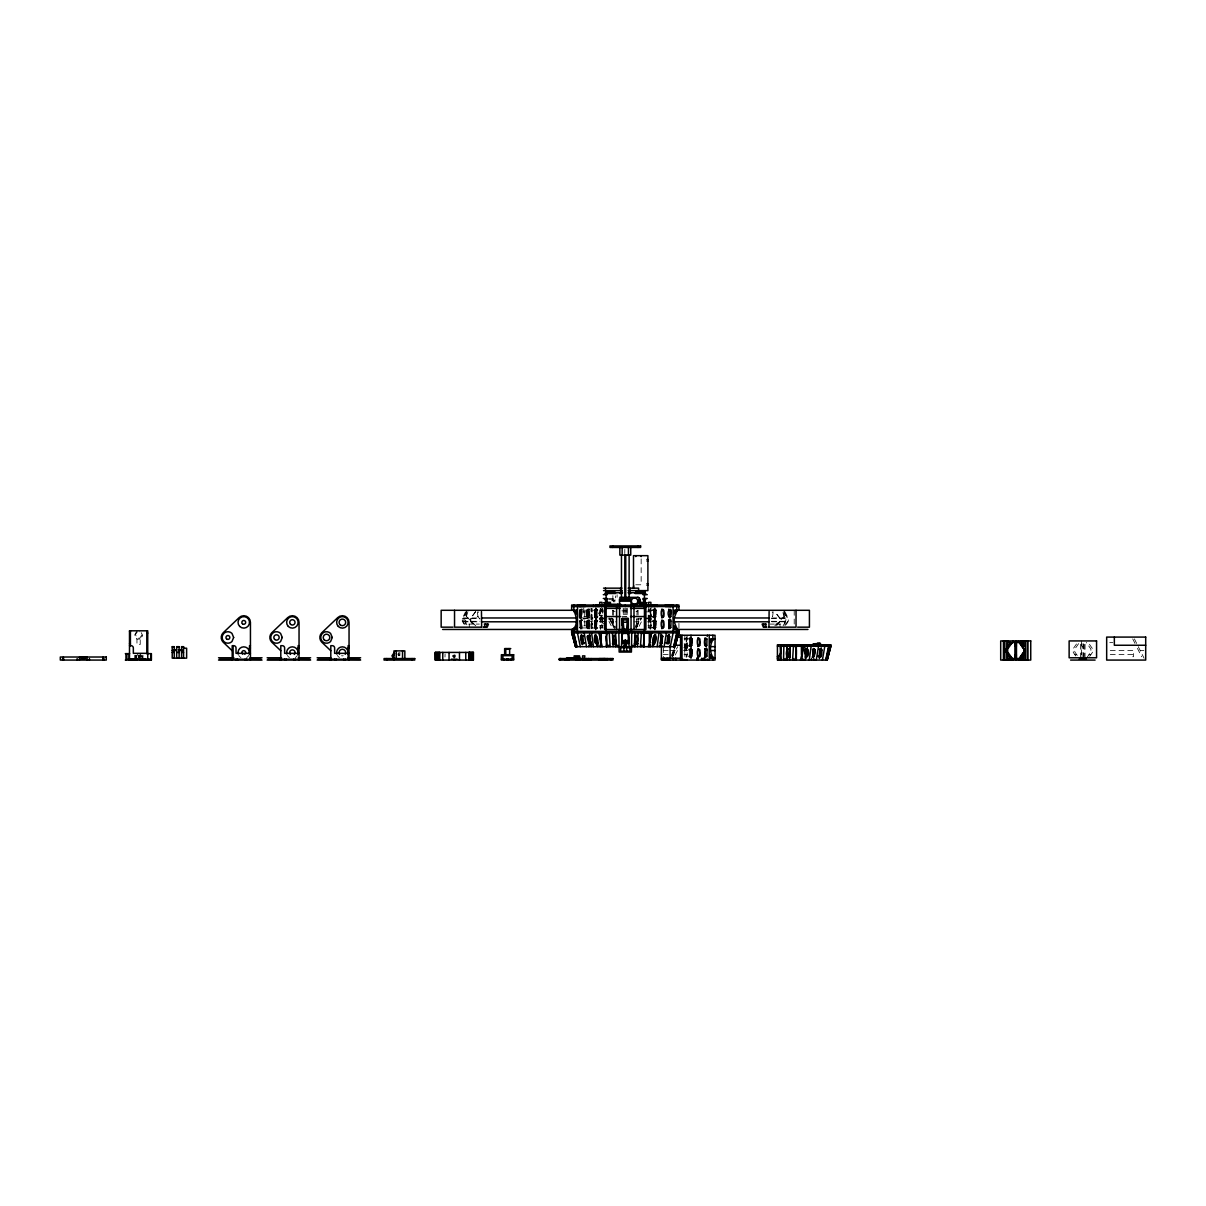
<?xml version="1.0" encoding="UTF-8"?>
<svg xmlns="http://www.w3.org/2000/svg" width="1206" height="1206" viewBox="0 0 1206 1206"><rect width="100%" height="100%" fill="white"/><g stroke="black" fill="none" stroke-linecap="round" stroke-linejoin="round"><path stroke-width="0.75" stroke-dasharray="5 3.75" d="M1083.621 646.28L1082.852 647.155L1082.083 646.28M467.928 611.563C466.737 616.251 463.843 621.135 467.431 625.688M637.175 610.296L636.316 627.241M638.095 618.482L638.095 623.442L636.557 627.014M672.435 655.958L673.28 648.361M674.199 648.843L672.677 655.717M465.546 611.834L462.305 618.452L462.305 621.316L464.189 624.316M466.601 611.563L463.225 617.969L463.225 621.799L465.652 625.688M634.673 627.994L639.105 617.939M670.792 656.697L674.576 647.939M648.3 621.211L651.737 615.361M684.42 649.913L687.842 644.064M783.146 625.688C786.734 621.135 783.84 616.251 782.649 611.563M784.85 624.316L786.176 618.452L784.141 611.834M774.825 625.839L784.096 616.477L784.247 611.834M636.602 626.336L640.778 617.939M636.059 628.009L641.622 617.939M639.12 626.336L642.451 619.613M672.722 655.039L676.053 648.315M672.179 656.712L677.727 646.642M675.239 655.039L678.571 648.315M636.014 627.241L638.095 623.442M672.435 655.371L674.199 652.145M636.602 626.155L637.175 625.266M672.707 654.858L673.28 653.969M635.532 629.532L637.703 625.839M671.636 658.235L673.822 654.541M637.808 610.628L636.014 611.759M784.94 625.688L787.367 621.799L787.367 617.969L783.99 611.563M786.402 624.316L788.272 621.316L788.272 618.452L785.031 611.834M475.631 611.563L470.762 617.969L470.762 621.799L474.033 625.688M475.556 611.834L470.717 618.452L470.717 621.316L473.249 624.316M136.956 630.813L134.439 635.502L136.956 639.09L136.956 644.441L140.213 644.441L140.213 639.09L142.715 635.502L140.213 630.813M137.424 631.733L135.358 634.673L137.424 638.17L139.73 638.17L141.795 635.215L139.73 631.733M136.067 656.803L138.072 653.954M1076.491 643.989L1073.28 648.587L1073.28 652.416L1075.993 656.305M1078.601 643.657L1074.802 649.069L1074.802 651.933L1079.43 658.551M1086.802 657.783L1090.902 651.933L1090.902 649.069L1086.274 642.451M1089.711 656.305L1092.425 652.416L1092.425 648.587L1089.214 643.989M648.27 617.939L651.391 614.08M684.375 646.642L687.51 642.783M777.327 624.316L779.86 621.316M776.558 625.688L779.83 621.799L779.83 617.969L776.558 614.08M648.315 623.246L650.939 618.964L650.049 616.552M684.42 651.949L687.058 647.667L686.154 645.255M615.105 611.548L612.769 610.628M635.788 584.774L641.155 584.774L641.155 557.474M608.412 598.493L616.854 598.493M608.608 599.653L615.557 599.653L615.557 595.945M611.578 600.799L614.939 600.799M600.407 610.04L602.985 610.04M648.104 610.04L650.185 610.04M583.885 610.221L596.066 610.221M599.352 610.221L603.437 610.221M647.939 610.221L652.039 610.296M621.814 610.884L628.778 610.884M582.935 611.834L592.704 611.834M604.296 611.834L599.563 611.834L599.563 615.407M645.406 611.834L651.918 611.834M623.216 614.276L627.361 614.276M599.141 615.241L602.578 615.241M647.999 615.241L651.436 615.241M588.875 616.552L583.734 616.552L583.734 606.543M621.814 616.552L628.778 616.552M648.044 616.552L651.768 616.552M463.225 617.969L480.124 617.969M582.784 617.969L592.975 617.939M599.744 617.969L603.588 617.939M644.592 617.969L652.084 617.969M771.765 617.969L787.367 617.969M462.305 618.452L480.003 618.452M583.222 618.452L592.764 618.452M599.97 618.452L603.92 618.452M644.803 618.452L650.381 618.452M771.297 618.452L788.272 618.452M583.237 618.964L585.061 618.964M599.186 618.964L615.965 618.964M636.436 618.964L645.798 618.964M647.667 618.964L651.406 618.964M462.305 621.316L480.003 621.316M586.945 621.316L593.156 621.316M599.97 621.316L603.92 621.316M771.297 621.316L788.272 621.316M463.225 621.799L480.124 621.799M583.734 621.829L592.9 621.799M599.397 621.829L603.482 621.799M608.97 617.939L610.899 621.829L616.598 621.829M633.994 621.829L639.693 621.829M647.396 621.829L652.084 621.799M771.765 621.799L787.367 621.799M612.497 618.482L612.497 623.442L614.02 625.959A9.995 1.161 63.2 0 1 614.563 627.014M468.908 624.09L474.787 624.09M476.204 624.09L479.355 624.09M770.167 624.09L774.373 624.09M775.805 624.09L781.684 624.09M613.417 610.296L613.417 625.266L614.563 627.241M583.734 625.839L589.237 625.839M599.397 625.839L603.347 625.839M647.923 625.839L651.677 625.839M582.619 627.934L592.704 627.934M599.533 627.934L603.302 627.934M648.044 627.934L651.933 627.934M591.347 628.009L595.93 628.009M684.511 638.743L686.304 638.743M684.043 638.924L688.053 638.924M136.956 639.09L140.213 639.09M1109.746 642.632L1112.806 642.632M684.119 643.944L687.556 643.944M684.164 645.255L687.887 645.255M684.269 646.642L688.113 646.642M683.787 647.667L687.51 647.667M663.149 650.531L668.441 650.531M670.099 650.531L675.797 650.531M683.516 650.531L687.782 650.531M1110.259 650.531L1133.504 650.531L1133.504 656.712L1132.736 656.712M1140.228 650.531L1143.876 650.531M663.149 654.541L668.441 654.541M684.028 654.541L687.782 654.541M1110.259 654.541L1133.504 654.541M1074.878 654.722L1076.747 654.722M1088.958 654.722L1090.827 654.722M605.548 625.356L600.302 621.105L599.638 618.964M477.425 611.834L477.953 616.537L478.315 611.834M465.742 624.316L464.4 618.452L466.436 611.834L466.481 616.477L475.752 625.839M779.86 618.452L774.945 611.563M477.697 616.387L479.898 619.07M598.146 612.799L602.322 617.939M398.07 653.546L399.638 655.793M397.799 654.481L398.719 655.793M140.213 653.954L142.202 657.24M139.73 654.873L141.238 657.014M610.899 621.829L614.517 628.009M612.874 625.839L615.06 629.532M1134.424 638.924L1136.73 643.552M1138.268 646.642L1144.072 658.235M1132.736 638.924L1136.595 646.642M1137.424 648.315L1141.63 656.727M611.487 617.939L616.537 629.532M609.814 617.939L613.975 626.336M608.955 621.301L611.457 626.336M614.261 627.241L613.417 625.266M614.02 627.014L612.497 623.442M600.935 617.939L602.955 622.854M592.327 620.532L591.272 617.939L591.196 610.221M591.241 621.241L592.598 624.557M779.845 624.09L780.131 627.165M469.149 624.09L469.42 627.165M1085.038 644.245L1085.038 658.551M1084.119 644.411L1084.119 656.592M1083.621 643.733L1083.621 658.551M1082.083 643.733L1082.083 658.551M1081.511 640.929L1081.511 656.592M1080.591 644.245L1080.591 658.551M794.211 610.296L794.211 625.281M784.051 610.296L784.051 616.537M773.152 611.834L772.624 616.537L772.277 611.834M687.149 635.245L687.149 656.471M686.485 637.024L686.485 656.471M686.229 637.1L686.229 657.466M684.827 635.245L684.827 656.471M678.933 623.366L678.933 627.829M663.481 647.667L663.481 658.235M651.044 606.543L651.059 627.934M650.818 611.834L650.818 627.934M650.381 608.321L650.2 629.457M650.124 608.397L650.124 628.763M648.722 606.543L648.722 627.768M638.095 610.221L638.095 616.839M627.361 608.382L627.361 616.809M626.442 608.321L626.442 617.186M625.296 608.321L625.296 617.186M624.829 549.393L624.783 553.584M624.135 608.321L624.135 617.186M623.216 608.382L623.216 616.809M617.095 594.664L617.095 597.226M614.939 599.653L614.789 601.945M613.447 600.799L613.447 601.945M612.874 595.643L612.874 601.266M612.497 610.221L612.497 616.839M602.683 608.321L602.683 627.829M601.869 606.543L601.869 627.768M600.467 608.397L600.392 629.457M600.211 608.321L600.211 627.768M599.729 611.834L599.729 615.407M591.302 627.829L591.136 608.321L591.03 629.457M584.744 611.834L584.744 627.934M466.541 610.296L466.541 616.537M445.074 653.954L444.999 657.014M399.91 652.416L399.91 655.476M398.885 652.416L398.885 655.476M142.986 655.325L142.986 659.154M142.067 655.325L142.067 657.888M140.665 655.25L140.665 660.074M139.745 655.25L139.745 660.074M139.399 655.325L139.399 659.154M139.112 655.325L139.112 657.888M138.569 655.325L138.569 657.888M138.283 655.325L138.283 659.154M136.67 655.476L136.67 659.154M136.067 655.25L136.067 660.074M135.63 655.325L135.63 657.888M134.71 655.325L134.71 659.154M248.738 655.446A5.744 5.744 0 0 1 246.642 657.541M240.899 657.541A5.744 5.744 0 0 1 238.803 655.446M297.339 655.446A5.744 5.744 0 0 1 295.244 657.541M289.5 657.541A5.744 5.744 0 0 1 287.405 655.446M343.228 655.747A3.301 3.301 0 0 1 341.524 655.747M339.504 657.541A5.744 5.744 0 0 1 337.409 655.446M672.134 655.717A9.995 1.161 -63.2 0 1 672.677 654.662M636.014 627.014A9.995 1.161 -63.2 0 1 636.557 625.959M591.95 627.934L591.89 608.321L591.829 627.934"/><path stroke-width="1.5" d="M607.055 658.551L607.055 660.074L607.055 658.551L605.291 660.074L605.291 658.551M673.069 606.543L673.069 605.02L673.129 632.909L670.28 646.702M638.396 599.653L638.381 603.226L638.396 599.653L639.934 599.653L639.934 605.02M639.919 603.226L639.934 599.653A2.306 2.306 0 0 0 637.627 597.347L619.763 597.347M594.633 636.602L596.141 635.095L596.699 636.602C601.055 646.657 593.02 646.054 594.633 636.602L595.538 635.487L596.699 636.602M631.748 632.909L631.416 652.069L619.16 652.069L618.829 632.909M783.523 660.074L783.87 646.28M660.21 643.009L661.009 644.125L662.064 643.295L662.516 635.532L661.205 636.301L660.21 643.009C661.265 647.908 663.3 629.894 661.129 636.587M668.621 609.241C671.968 610.357 667.25 621.392 670.762 616.567C673.641 603.045 664.34 611.819 669.948 617.804M668.848 620.125L669.571 627.452L668.772 628.688M670.762 627.452C665.682 634.009 672.119 606.769 670.762 627.452L669.571 627.452M704.967 637.959C704.138 645.557 707.289 652.325 706.867 638.984C704.394 635.291 703.249 645.828 706.068 646.506M704.967 648.828L705.691 656.154L704.877 657.406M706.867 656.154C701.802 662.712 708.239 635.472 706.867 656.154L705.691 656.154M634.431 646.702L634.959 632.909M786.568 660.074L787.096 646.28M481.631 627.165L481.465 611.563M637.22 635.818L635.23 636.587L635.773 644.079L637.25 643.009L637.16 635.652M635.049 643.401C639.843 645.331 637.1 630.859 635.23 636.587M769.111 611.563L768.946 627.165M786.945 654.391L787.322 649.024L789.508 649.431M787.005 656.546C792.176 661.973 789.357 638.034 788.528 656.953C785.136 657.933 785.845 647.471 789.342 649.205M621.467 646.702L622.055 632.909M822.854 645.888L823.02 644.773M824.376 645.888L824.542 644.773M621.708 641.667L622.13 632.909L571.644 632.909L571.644 629.532C578.367 627.738 576.86 615 573.347 610.221M637.446 646.702L638.155 632.909M789.734 651.542L789.915 648.044M789.583 660.074L790.277 646.28M812.12 657.059C814.909 656.622 816.115 649.205 813.372 648.511M815.181 650.004L814.397 648.873L813.326 649.672L812.889 657.466L814.276 656.396L815.181 650.004L814.412 649.597M643.16 632.909L644.245 636.768L644.2 646.702M795.282 646.28L796.367 650.155L796.337 660.074M640.446 646.702L641.321 632.909M792.568 660.074L793.442 646.28M666.978 643.009C671.531 648.753 669.044 622.371 666.978 643.009L666.059 642.617M666.33 643.582C669.375 644.094 670.988 633.421 667.521 635.652M819.1 656.396C823.653 662.124 821.18 635.743 819.1 656.396L818.181 655.989M818.301 656.773C821.542 658.325 822.989 645.919 819.507 649.295M621.708 625.221L622.221 618.407L628.356 618.407L628.356 640.657C628.507 644.592 622.07 644.592 622.221 640.657L622.221 618.407M643.371 646.702L644.185 636.271M795.493 660.074L796.307 649.657M817.608 643.989L817.668 643.22M613.598 635.637L615.346 636.587L615.588 643.295L614.517 644.125L613.341 643.009L613.598 635.426M615.316 643.582L613.613 642.904L613.326 635.924M606.377 646.702L606.347 636.768L607.417 632.909M648.331 646.702L651.722 632.909M800.467 660.074L803.844 646.28M649.627 646.702L650.954 634.22M801.764 660.074L803.075 647.592M587.005 610.311C589.402 606.286 589.915 615.769 588.935 616.688C586.553 620.713 586.041 611.231 587.005 610.311L589.221 609.211M587.005 621.286C589.327 617.291 589.975 626.547 588.935 627.482C586.613 631.477 585.98 622.221 587.005 621.286L589.221 620.17M661.612 609.166C663.918 610.477 663.918 616.522 661.612 617.834M663.571 616.688C661.19 620.713 660.677 611.231 661.642 610.311C664.024 606.286 664.551 615.769 663.571 616.688L662.576 616.688M661.612 620.14C663.888 621.422 663.888 627.361 661.612 628.628M663.571 627.482C661.25 631.477 660.617 622.221 661.642 621.286C663.963 617.291 664.596 626.547 663.571 627.482L662.576 627.482M697.731 637.868C700.023 639.18 700.023 645.225 697.731 646.537M699.691 645.391C697.294 649.431 696.782 639.934 697.761 639.029C700.143 634.989 700.656 644.486 699.691 645.391L698.696 645.391M697.731 648.843C700.008 650.124 700.008 656.064 697.731 657.33M699.691 656.185C697.37 660.195 696.736 650.923 697.761 649.989C700.083 645.994 700.716 655.265 699.691 656.185L698.696 656.185M594.724 610.281L595.764 609.136L597.558 609.98L596.035 609.181L595.508 610.281L595.553 616.99L596.819 617.804L597.588 616.688L595.764 617.834L594.754 616.99L594.724 610.281L595.508 610.281M594.724 621.286L595.764 620.14L596.759 620.984L596.035 628.567L594.754 627.753L594.724 621.286C595.146 620.11 598.839 620.11 596.804 621.286M653.788 610.281L654.557 609.181L655.823 609.98L655.084 617.804L653.818 616.99L653.788 610.281L652.989 610.281M653.788 621.286L654.828 620.14L655.823 620.984L655.084 628.567L653.818 627.753L653.788 621.286L652.989 621.286M653.034 609.98C656.637 606.075 656.637 620.894 653.034 616.99M653.034 620.984C656.592 617.095 656.592 631.643 653.034 627.753M689.892 638.984L690.661 637.884L691.942 638.698L691.204 646.506L689.938 645.692L689.892 638.984L689.108 638.984M689.892 649.989L690.932 648.843L691.942 649.702L691.204 657.27L689.938 656.456L689.892 649.989L689.108 649.989M689.244 638.411C692.907 635.668 692.907 648.707 689.244 645.964M689.244 649.416C692.862 646.672 692.862 659.471 689.244 656.727M637.673 602.02L637.778 601.176A3.226 3.226 0 0 0 632.954 598.387A3.226 3.226 0 0 0 632.954 603.965A3.226 3.226 0 0 0 637.778 601.176M657.134 646.702L659.004 632.909M809.256 660.074L811.125 646.28M652.943 643.009C651.315 633.542 659.365 632.954 655.009 643.009C654.511 645.014 652.763 643.672 652.325 642.617C656.064 647.501 655.265 630.406 653.878 636.602M804.93 652.793C805.427 641.909 812.226 655.778 805.698 657.466C802.156 643.507 813.522 649.763 805.095 657.059M707.213 636.406L707.425 635.245M664.114 646.702L666.39 632.909M816.236 660.074L818.527 646.28M579.83 610.281C585.392 605.02 577.93 630.452 579.83 610.281L581.955 609.241M580.779 620.11L581.578 627.648L580.629 628.688L579.83 621.15L582.061 620.125M581.82 628.688L581.006 621.15L581.865 620.11M667.566 643.416L669.255 634.658M819.356 658.551L821.392 648.044M822.402 660.074L825.07 644.758M660.647 645.165L661.672 640.718L660.873 641.125L660.873 634.115M673.581 646.702L676.747 632.909L676.747 628.22L674.184 621.829L674.184 617.939L677.244 610.221M813.115 657.059L812.995 649.235M825.703 660.074L828.869 644.758M673.837 646.702L677.094 632.909M825.974 660.074L829.215 646.28M674.064 646.702L677.41 632.909M826.185 660.074L829.366 644.758M674.983 643.25L674.139 646.702L677.697 632.909M827.105 656.637L826.261 660.074L829.818 646.28M828.326 653.185L826.607 660.074L830.301 646.28M676.747 628.22L677.244 629.532L678.918 629.532L678.933 632.909L674.847 646.702L678.39 632.713L677.832 631.371M829.984 648.014L826.909 660.074L830.512 646.28L829.969 644.758M826.562 660.074L830.075 646.28M827.195 660.074L831.07 644.758L777.418 644.758L777.418 660.074L827.226 660.074L830.678 646.28M674.591 646.702L678.179 632.909M674.727 646.702L678.39 632.909M653.682 645.165L655.567 638.17M805.804 658.551L807.221 653.29M654.722 638.17L655.672 634.658M655.34 636.406L652.883 646.702M807.462 649.793L805.005 660.074M654.285 638.275L655.28 634.703L653.637 639.919M652.446 645.165L655.355 634.658M805.548 655.039L807.477 648.044M827.135 660.074L830.934 646.28L780.478 646.28L780.915 653.29M805.774 653.29L807.236 648.044M713.349 638.924C709.49 645.12 709.49 652.039 713.349 658.235M615.482 643.567L615.331 639.27M781.066 652.069L779.528 655.16L777.418 656.305M484.103 627.165L485.325 624.09M486.169 627.165L487.405 624.09M626.668 629.366L627.587 619.944L622.989 619.944L623.909 629.366M711.781 638.924L710.289 642.632L710.289 638.924L715.052 638.924M604.296 606.543L605.065 602.337L610.432 602.337L610.432 605.02M587.94 660.074L588.709 658.551M653.954 606.543L654.722 605.02M615.346 636.587L614.683 635.14L613.206 636.059M622.989 631.431L623.909 631.763L622.989 633.738L622.989 618.407M628.266 640.446L625.296 642.919L622.311 640.446M394.332 652.416L391.98 655.793L394.332 660.074M394.618 653.335L392.9 656.712L395.357 659.154M454.541 660.074L455.19 659.154L453.35 659.154L453.984 660.074M1019.929 660.074L1024.226 653.954M631.19 630.602L631.959 629.532M668.079 658.235L667.31 660.074M560.85 658.551L559.283 659.441M634.914 643.386L635.26 639.27M605.065 605.02L601.734 605.774M565.946 658.551L565.192 660.074M567.709 658.551L559.283 659.32M631.959 605.02L631.19 606.543M574.146 658.551L574.146 655.868L579.513 655.868L580.282 659.32L584.111 659.32L584.88 655.868L582.588 655.868L582.588 658.551M681.631 660.074L682.4 659.32L686.998 660.074M572.744 631.371L572.187 632.909L575.744 646.702L571.885 632.909L575.533 646.702L675.104 646.702M1019.552 643.054L1020.804 642.18L1023.758 646.401L1023.758 642.451L1021 642.451M1007.01 653.667L1008.276 652.793M1020.427 644.305L1021.693 643.431M1022.281 646.959L1023.532 646.069M1009.739 657.572L1011.005 656.697M1010.628 658.823L1011.879 657.948M786.809 656.923L787.382 647.577M595.568 643.009L595.236 636.21M597.648 643.009L597.076 643.687L596.186 642.617M584.262 643.582C581.217 644.094 579.604 633.421 583.056 635.652M587.533 636.617C587.729 634.869 591.362 634.899 589.463 636.587C594.287 657.014 582.619 631.009 589.463 636.587M588.438 643.009L589.206 642.617L588.302 636.225M590.367 643.009C592.643 642.361 589.267 645.014 589.206 642.617M580.599 636.602C585.151 630.859 582.679 657.24 580.599 636.602L581.518 636.21M582.362 636.602L583.282 636.21M581.85 643.009L582.769 642.617M583.614 643.009L584.518 642.617M623.909 631.763L627.587 631.431M589.221 617.804L588.031 616.99L588 610.311M589.221 628.597L588.031 627.783L588 621.286M646.974 559.494L647.893 559.494M646.974 561.031L647.893 561.031M646.974 583.704L647.893 583.704M646.974 585.242L647.893 585.242M603.528 588.151L621.964 588.151M628.115 588.151L638.577 588.151L638.577 590.608M603.528 590.608L621.964 590.608M628.145 590.608L647.893 590.608L647.893 555.665L633.497 555.665L633.497 588.151M605.608 591.226L614.789 591.226M620.698 591.226L621.904 591.226M628.688 591.226L629.879 591.226M635.788 591.226L644.984 591.226M605.442 592.372L614.939 592.372M620.547 592.372L621.934 592.372M628.658 592.372L630.045 592.372M635.637 592.372L645.135 592.372M622.552 592.749L606.136 592.749L606.136 604.251L620.728 604.251M628.025 592.749L644.456 592.749L644.456 604.251L640.808 604.251M604.839 593.518L615.557 593.518M619.929 593.518L621.934 593.518M628.658 593.518L630.648 593.518M635.034 593.518L645.753 593.518M603.302 594.664L607.342 594.664M642.888 594.664L647.29 594.664M603.302 598.493L607.342 598.493M642.888 598.493L647.29 598.493M604.839 599.653L607.342 599.653M642.888 599.653L645.753 599.653M619.537 600.03L631.04 600.03M605.442 600.799L607.085 600.799M643.748 600.799L645.135 600.799M619.537 601.176L631.04 601.176M605.608 601.945L607.085 601.945M643.778 601.945L644.984 601.945M603.528 602.714L605.487 602.714L605.487 605.02M647.049 602.714L645.104 602.714L645.104 605.02M604.447 603.482L606.136 603.482M644.456 603.482L646.13 603.482M631.673 604.251L637.145 604.251M648.843 605.774L645.527 605.02L645.527 602.337L640.16 602.337L640.16 605.02M571.644 606.543L678.933 606.543M606.136 608.382L620.065 608.382M630.512 608.382L644.456 608.382M574.222 610.296L441.155 610.296L441.155 627.165L452.974 627.165M655.069 610.281L655.853 610.281M662.576 610.311L663.571 610.311M669.571 610.281L670.762 610.281M676.355 610.296L809.422 610.296L809.422 627.165L797.618 627.165M579.83 616.567L581.82 617.804L580.629 617.804M606.136 616.552L620.065 616.552M630.512 616.552L644.456 616.552M669.571 616.567L670.762 616.567M587.005 616.688L588 616.688M594.724 616.688L595.508 616.688M652.989 616.688L653.788 616.688M655.069 616.688L655.853 616.688M481.722 617.969L577.161 617.969M673.415 617.969L768.855 617.969M668.531 620.125L669.903 620.11M579.83 621.15L581.006 621.15M669.571 621.15L670.762 621.15M655.069 621.286L655.853 621.286M662.576 621.286L663.571 621.286M481.722 621.799L577.161 621.799M673.415 621.799L768.855 621.799M623.909 622.236L626.668 622.236M484.254 624.09L488.475 624.09L487.239 627.165L483.712 627.165M766.323 624.09L762.117 624.09L763.338 627.165L766.865 627.165M481.872 627.165L454.541 627.165L454.541 610.296M768.704 627.165L796.035 627.165L796.035 610.296M579.83 627.452L581.006 627.452M594.724 627.452C595.146 628.628 598.839 628.628 596.804 627.452M652.989 627.452L653.788 627.452M655.069 627.452L655.853 627.452M587.005 627.482L588 627.482M442.602 629.457L573.996 629.457M622.989 629.366L627.587 629.366M676.581 629.457L807.975 629.457M129.494 631.115L130.414 631.115M571.644 631.371L678.933 631.371M623.909 632.14L626.668 632.14L627.587 633.738M602.457 632.713L605.216 632.713M645.376 632.713L648.119 632.713M629.125 646.702L628.522 632.909L678.933 632.909M146.815 633.105L147.735 633.105M622.914 633.421L627.663 633.421M677.079 635.245L715.052 635.245L715.052 660.074L661.401 660.074L661.401 644.984M677.079 637.085L680.561 637.085M691.189 638.984L691.973 638.984M705.691 638.984L706.867 638.984M698.696 639.029L699.691 639.029M622.522 640.567L628.07 640.567M129.494 643.687L130.414 643.687M612.482 643.642L616.236 643.642M622.582 643.642L627.994 643.642M634.341 643.642L638.11 643.642M818.768 644.758L818.768 643.989L812.995 643.989L820.095 643.22L820.638 644.758M820.638 643.989L819.613 643.22M1014.955 643.989L1016.477 643.989M675.33 645.255L680.561 645.255M705.691 645.27L706.867 645.27M1145.7 645.255L1114.344 645.255L1114.344 637.085M689.108 645.391L689.892 645.391M691.189 645.391L691.973 645.391M129.494 645.677L131.032 645.677A2.306 2.306 0 0 1 133.338 647.969L133.338 653.335L147.735 653.335M250.441 645.677L249.521 645.677L249.521 654.104M299.043 645.677L298.123 645.677L298.123 654.104M349.047 645.677L348.127 645.677L348.127 659.154M1014.955 645.903L1016.477 645.903M777.418 646.099L778.759 646.28M709.58 646.642L715.052 646.642M172.217 646.868L174.222 646.868M176.664 646.868L179.121 646.868M181.578 646.868L183.568 646.868M249.521 647.969L250.441 647.969M298.123 647.969L299.043 647.969M348.127 647.969L349.047 647.969M183.568 648.21L186.629 648.21L186.629 658.159L172.217 658.159L172.217 646.672L174.222 646.672L174.222 658.159M510.771 648.587L504.636 648.587L504.636 655.16M704.832 648.813L706.007 648.813M1006.106 648.587L1006.106 652.416M1025.311 648.587L1025.311 652.416M704.636 648.843L705.827 648.843M174.222 649.748L176.664 649.748M179.121 649.748L181.578 649.748M691.189 649.989L691.973 649.989M698.696 649.989L699.691 649.989M705.691 649.853L706.867 649.853M172.217 650.501L175.82 650.501M179.423 650.501L183.026 650.501M709.821 650.531L715.052 650.531M172.217 652.416L174.222 652.416M176.664 652.416L179.121 652.416M181.578 652.416L183.568 652.416M250.441 653.335L236.029 653.335L236.029 647.969A2.306 2.306 0 0 0 233.738 645.677L232.2 645.677L232.2 660.074M299.043 653.335L284.631 653.335L284.631 647.969A2.306 2.306 0 0 0 282.325 645.677L280.802 645.677L280.802 660.074M349.047 653.335L334.635 653.335L334.635 647.969A2.306 2.306 0 0 0 332.328 645.677L330.806 645.677L330.806 660.074M125.318 653.637L129.63 653.637M147.554 653.637L151.398 653.637L151.398 660.074L125.318 660.074M1014.955 655.099L1016.477 655.099M689.108 656.154L689.892 656.154M691.189 656.154L691.973 656.154M780.101 657.014L777.418 657.014L780.372 654.828L780.478 644.758M786.463 657.014L790.232 657.014M1014.955 657.014L1016.477 657.014M218.527 657.783L233.889 657.783M250.034 657.783L262.049 657.783M267.129 657.783L281.541 657.783M298.214 657.783L310.651 657.783M317.133 657.783L330.821 657.783M348.217 657.783L360.654 657.783M578.141 657.783L566.941 657.783L566.941 660.074M661.401 658.235L682.023 658.235L682.023 635.245M715.052 658.235L710.289 658.235L710.289 654.541L711.781 658.235M777.418 658.551L778.805 658.551M1021 658.551L1023.758 658.551L1023.758 654.602M149.861 659.154L126.871 659.154L126.871 653.637M219.447 659.32L230.934 659.32M261.129 659.32L233.12 659.154L233.12 645.677M268.049 659.32L279.536 659.32M281.722 659.154L309.731 659.32M318.052 659.32L329.54 659.32M331.725 659.154L359.735 659.32M451.361 659.154L452.22 659.154M456.32 659.154L457.18 659.154M501.379 659.154L513.65 659.154M661.401 659.32L669.843 660.074M1079.249 659.154L1086.455 659.154M218.527 660.074L262.049 660.074M267.129 660.074L310.651 660.074M317.133 660.074L360.654 660.074M1070.596 660.074L1095.108 660.074M828.401 644.758L828.989 645.888M637.627 597.347L638.773 597.663M635.396 598.07L636.18 598.387M821.196 649.582L822.115 649.974M819.432 649.582L820.351 649.974M819.944 655.989L820.864 656.396M669.074 636.21L669.978 636.602M667.31 636.21L668.214 636.602M667.822 642.617L668.742 643.009M812.482 649.567L813.251 649.959M813.507 655.989L814.276 656.396M662.275 636.225L663.059 636.617M661.37 642.617L662.139 643.009M1010.628 642.18L1011.879 643.054M1009.739 643.431L1011.005 644.305M1022.281 654.044L1023.532 654.933M1007.01 647.336L1008.276 648.21M1020.427 656.697L1021.693 657.572M822.07 644.773L822.236 645.888M330.806 650.758L321.791 642.195A6.663 6.663 0 0 1 321.791 632.758L337.665 617.668A6.663 6.663 0 0 1 349.047 622.371L349.047 660.074M280.802 650.758L271.787 642.195A6.663 6.663 0 0 1 271.787 632.758L287.661 617.668A6.663 6.663 0 0 1 299.043 622.371L299.043 660.074M232.2 650.758L223.185 642.195A6.663 6.663 0 0 1 223.185 632.758L239.059 617.668A6.663 6.663 0 0 1 250.441 622.371L250.441 660.074M618.618 605.02L619.387 606.543M598.869 632.909L602.246 646.702M618.618 629.532L619.387 630.602M1011.502 660.074L1007.673 654.602L1007.673 658.551L1010.432 658.551L1010.357 660.074M818.256 643.22L818.768 643.989M645.527 605.02L646.295 606.543M596.623 606.543L595.87 605.02L595.764 606.543M579.513 658.551L580.282 660.074L580.282 659.32M599.638 634.22L600.95 646.702M765.252 624.09L766.488 627.165M763.187 624.09L764.408 627.165M595.478 634.658L596.94 639.919M571.659 632.909L575.518 646.702M595.236 634.658L598.131 645.165M595.236 636.406L597.709 646.702M595.01 638.17L596.91 645.165M572.202 632.909L575.85 646.702L572.729 634.627M572.398 632.909L576.001 646.702L573.091 634.627M572.639 632.909L576.151 646.702L572.895 632.909M575.609 643.25L576.438 646.702M573.182 632.909L576.528 646.702M590.91 641.667L591.754 645.165M576.739 646.702L573.347 631.371M589.93 645.165L588.905 640.718L589.719 641.125L589.719 634.115M577.011 646.702L573.845 632.909L573.845 628.22M580.312 646.702L577.463 632.909L577.523 605.02M707.425 660.074L707.213 658.913M581.322 634.658L583.011 643.416M823.427 644.758L823.758 645.888M584.186 632.909L586.463 646.702M591.588 632.909L593.458 646.702M606.392 636.271L607.206 646.702M609.256 632.909L610.146 646.702M612.422 632.909L613.13 646.702M628.447 632.909L628.959 643.416M780.644 646.28L781.247 660.074M615.618 632.909L616.145 646.702M1027.979 640.929L1027.979 660.074M1027.21 640.929L1027.21 660.074M1025.296 640.929L1025.296 660.074M1023.306 640.929L1023.306 642.451M1023.306 645.738L1023.306 648.406M1023.306 652.597L1023.306 655.265M1023.306 658.551L1023.306 660.074M1021.075 640.929L1021.075 645.24M1021.075 655.763L1021.075 660.074M1018.497 640.929L1018.497 642.451M1018.497 658.551L1018.497 660.074M1016.477 642.451L1016.477 658.551M1015.708 640.929L1015.708 660.074M1014.955 642.451L1014.955 658.551M1012.934 640.929L1012.934 642.451M1012.934 658.551L1012.934 660.074M1008.126 640.929L1008.126 642.451M1008.126 645.738L1008.126 648.406M1008.126 652.597L1008.126 655.265M1008.126 658.551L1008.126 660.074M1006.136 640.929L1006.136 660.074M1004.206 640.929L1004.206 660.074M1003.452 640.929L1003.452 660.074M827.602 644.758L827.602 646.28M824.045 644.758L824.105 646.28M823.773 644.758L823.773 646.28M822.959 644.758L822.959 646.28M821.105 644.758L821.105 646.28M819.356 644.758L819.356 646.28M813.824 658.551L813.824 660.074M811.517 658.551L811.517 660.074M810.146 644.758L810.146 646.28M809.256 644.758L809.422 646.28M807.718 644.758L807.718 646.28M805.005 647.577L805.005 652.657M803.181 644.758L803.181 646.28M802.714 658.551L802.714 660.074M801.417 646.28L801.417 654.557M796.578 644.758L796.578 646.28M796.322 646.28L796.322 654.557M796.186 658.551L796.186 660.074M794.995 644.758L794.995 646.28M793.895 658.551L793.895 660.074M787.382 658.551L787.382 660.074M785.076 658.551L785.076 660.074M780.87 658.551L780.87 660.074M778.563 658.551L778.563 660.074M778.533 658.551L778.533 660.074M778.232 658.551L778.232 660.074M777.991 658.551L777.991 660.074M777.764 658.551L777.764 660.074M712.852 635.245L712.852 640.25M712.852 656.923L712.852 660.074M709.234 635.245L709.234 660.074M704.832 658.235L704.832 660.074M703.671 658.235L703.671 660.074M702.977 658.235L702.977 660.074M701.56 658.235L701.56 660.074M696.978 658.235L696.978 660.074M696.767 658.235L696.767 660.074M690.993 635.245L690.993 658.235M680.561 635.245L680.561 660.074M678.933 610.221L678.933 605.02L571.644 605.02L571.644 610.221M677.244 631.371L677.244 632.909M676.747 605.02L676.747 611.532M675.737 658.235L675.737 660.074M673.43 658.235L673.43 660.074M672.948 605.02L672.948 606.543M671.305 605.02L671.305 606.543M670.837 605.02L670.958 606.543M670.642 605.02L670.642 606.543M670.265 605.02L670.265 606.543M670.099 645.255L670.099 658.235M669.827 605.02L669.827 606.543M669.375 605.02L669.375 606.543M668.863 605.02L668.863 606.543M668.32 605.02L668.32 606.543M667.762 605.02L667.762 606.543M667.159 605.02L667.159 606.543M666.918 658.235L666.918 660.074M666.556 605.02L666.556 606.543M665.923 605.02L665.923 606.543M665.335 605.02L665.335 606.543M664.612 658.235L664.612 660.074M661.687 645.165L661.687 646.702M659.396 645.165L659.396 646.702M657.119 605.02L657.119 606.543M654.828 605.02L654.828 606.543M654.873 608.321L654.873 629.532M652.883 605.02L652.883 606.543M652.145 605.02L652.145 606.543M651.225 605.02L651.225 606.543M650.893 605.02L650.893 602.337L648.587 602.337L648.587 605.02M650.577 645.165L650.577 646.702M649.295 632.909L649.295 641.185M648.918 605.02L648.918 606.543M645.903 606.543L645.903 629.532L604.673 629.532L604.673 606.543M644.456 605.02L644.456 632.909M644.2 632.909L644.2 641.185M643.989 605.02L643.989 603.482L641.698 603.482L641.698 605.02M644.064 645.165L644.064 646.702M642.15 604.251L642.15 605.02M641.773 645.165L641.773 646.702M641.155 555.665L641.155 556.584M637.944 545.926L637.944 547.449M635.788 555.665L635.788 556.584M635.26 645.165L635.26 646.702M633.994 606.543L633.994 629.532M632.954 604.251L632.954 605.02M632.954 645.165L632.954 646.702M631.04 630.391L631.04 598.885L619.537 598.885L619.537 630.391M630.738 547.449L630.738 555.122L619.854 555.122L619.854 547.449M629.999 588.151L629.999 590.608M629.125 554.956L629.125 597.603M628.733 646.702L628.733 647.622M628.432 547.449L628.432 555.122M627.587 618.407L627.663 633.738M626.668 647.622L626.668 651.15M626.396 645.165L626.396 646.702M626.11 645.165L626.11 646.702M625.869 645.165L625.869 646.702M625.748 554.956L625.748 597.603M625.643 645.165L625.643 646.702M625.296 605.02L625.296 606.543M625.296 629.532L625.296 631.371M625.296 639.617L625.296 642.919M625.296 643.642L625.296 646.702M624.829 554.956L624.829 597.603M624.949 645.165L624.949 646.702M624.723 645.165L624.723 646.702M624.482 645.165L624.301 646.702M624.18 645.165L624.18 646.702M623.909 647.622L623.909 651.15M622.145 547.449L622.145 555.122M621.844 646.702L621.844 647.622M621.467 554.956L621.467 597.603M620.577 588.151L620.577 590.608M617.623 604.251L617.623 606.543M617.623 645.165L617.623 646.702M616.598 606.543L616.598 629.532M615.331 645.165L615.331 646.702M612.648 545.926L612.648 547.449M610.733 658.551L610.733 660.074M608.894 605.02L608.894 603.482L606.588 603.482L606.588 605.02M608.819 645.165L608.819 646.702M608.427 604.251L608.427 605.02M606.512 645.165L606.512 646.702M606.377 632.909L606.377 641.185M606.136 605.02L606.136 632.909M605.487 588.151L605.487 590.608M604.628 658.551L604.628 660.074M604.251 658.551L604.251 660.074M603.829 658.551L603.829 660.074M603.362 658.551L603.362 660.074M602.864 658.551L602.864 660.074M602.322 658.551L602.322 660.074M601.99 605.02L601.99 602.337L599.699 602.337L599.699 605.02M601.658 605.02L601.658 606.543M601.749 658.551L601.749 660.074M601.281 632.909L601.281 641.185M601.161 658.551L601.161 660.074M600.543 658.551L600.543 660.074M600 645.165L600 646.702M599.91 658.551L599.91 660.074M599.367 605.02L599.367 606.543M599.322 658.551L599.322 660.074M598.447 605.02L598.447 606.543M597.709 605.02L597.709 606.543M596.804 610.281L596.804 616.688M595.704 608.321L595.704 629.532M595.508 621.286L595.508 627.452M593.458 605.02L593.458 606.543M591.196 645.165L591.196 646.702M591.121 658.551L591.121 660.074M588.89 645.165L588.89 646.702M588.814 658.551L588.814 660.074M586.87 658.551L586.87 660.074M586.131 658.551L586.131 660.074M585.257 605.02L585.257 606.543M585.212 658.551L585.212 660.074M584.669 605.02L584.669 606.543M584.578 658.551L584.578 660.074M584.111 659.32L584.111 660.074M584.036 605.02L584.036 606.543M583.418 605.02L583.418 606.543M582.83 605.02L582.83 606.543M582.92 658.551L582.92 660.074M582.257 605.02L582.257 606.543M581.714 605.02L581.714 606.543M581.217 605.02L581.217 606.543M581.006 610.281L581.006 616.567M580.749 605.02L580.749 606.543M580.327 605.02L580.327 606.543M579.95 605.02L579.95 606.543M579.619 605.02L579.754 606.543M579.287 605.02L579.287 606.543M578.443 658.551L578.443 660.074M578.066 658.551L578.066 660.074M577.991 658.551L577.991 657.014L575.684 657.014L575.759 660.074M576.151 657.783L576.151 658.551M573.845 605.02L573.845 611.532M569.247 658.551L569.247 660.074M560.428 658.551L560.428 660.074M512.113 659.154L512.113 655.642L502.917 655.642L502.917 659.154M510.967 659.154L510.967 660.074M509.625 648.587L509.625 655.16M508.465 648.587L508.465 649.356M508.465 658.943L508.465 660.074M506.942 648.587L506.942 649.356M506.942 658.943L506.942 660.074M505.781 648.587L505.781 655.16M504.063 659.154L504.063 660.074M473.114 652.416L473.114 660.074M472.27 652.416L472.27 660.074M471.727 652.416L471.727 660.074M471.124 652.416L471.124 660.074M470.536 652.416L470.536 660.074M469.978 652.416L469.978 660.074M469.496 652.416L469.496 660.074M469.435 652.416L469.435 660.074M469.134 652.416L469.134 660.074M468.833 652.416L468.908 660.074M465.757 652.416L465.757 660.074M459.471 652.416L459.471 660.074M449.054 652.416L449.054 660.074M442.768 652.416L442.768 660.074M439.708 652.416L439.632 660.074M439.406 652.416L439.406 660.074M439.029 652.416L439.029 660.074M438.562 652.416L438.562 660.074M438.004 652.416L438.004 660.074M437.401 652.416L437.401 660.074M436.813 652.416L436.813 660.074M436.255 652.416L436.255 660.074M435.728 652.416L435.788 660.074M435.411 652.416L435.411 660.074M412.045 658.551L412.045 660.074M404.839 658.551L404.839 650.878L393.955 650.878L393.955 658.551M402.533 650.878L402.533 658.551M396.261 650.878L396.261 658.551M386.749 658.551L386.749 660.074M345.202 659.154L345.202 660.074M343.68 659.154L343.68 660.074M336.248 659.154L336.248 660.074M334.71 659.154L334.71 660.074M330.233 657.783L330.233 660.074M295.199 659.154L295.199 660.074M293.676 659.154L293.676 660.074M286.244 659.154L286.244 660.074M284.706 659.154L284.706 660.074M280.229 657.783L280.229 660.074M246.612 659.154L246.612 660.074M245.074 659.154L245.074 660.074M237.642 659.154L237.642 660.074M236.105 659.154L236.105 660.074M231.627 657.783L231.627 660.074M183.568 658.159L183.568 646.672L181.578 646.672L181.578 658.159M179.121 658.159L179.121 646.672L176.664 646.672L176.664 658.159M150.78 653.637L150.78 660.074M148.805 659.154L148.805 660.074M147.735 660.074L147.735 630.813L129.494 630.813L129.494 660.074M147.554 659.154L147.554 660.074M146.815 630.813L146.815 653.848M145.715 659.154L145.715 660.074M144.645 659.154L144.645 660.074M143.906 659.154L143.906 660.074M143.062 659.154L143.062 660.074M142.368 659.154L142.368 660.074M141.524 659.154L141.524 660.074M141.087 659.154L141.087 660.074M139.595 659.154L139.595 660.074M137.122 659.154L137.122 660.074M136.61 659.154L136.61 660.074M136.157 659.154L136.157 660.074M134.936 659.154L134.936 660.074M134.635 659.154L134.635 660.074M133.414 659.154L133.414 660.074M132.072 659.154L132.072 660.074M131.967 659.154L131.967 660.074M130.414 630.813L130.414 645.677M130.127 659.154L130.127 660.074M129.102 653.637L129.102 660.074M128.876 659.154L128.876 660.074M125.952 653.637L125.952 660.074M103.987 658.551L103.987 660.074M103.219 657.014L103.219 660.074M103.068 658.551L103.068 660.074M89.425 658.551L89.425 660.074M87.118 657.014L87.118 660.074M85.596 657.014L85.596 658.551L80.998 658.551L80.998 657.014M84.058 657.014L84.058 658.551M82.521 657.014L82.521 658.551M79.46 657.014L79.46 660.074M77.154 658.551L77.154 660.074M63.511 658.551L63.511 660.074M63.36 657.014L63.36 660.074M62.606 658.551L62.606 660.074M242.813 654.225A1.915 1.915 0 0 1 242.3 651.346A1.915 1.915 0 0 1 245.24 651.346A1.915 1.915 0 0 1 244.728 654.225M238.23 654.059A5.744 5.744 0 0 1 243.778 646.838A5.744 5.744 0 0 1 249.31 654.059M290.48 654.466A2.683 2.683 0 0 1 290.48 650.667A2.683 2.683 0 0 1 294.264 650.667A2.683 2.683 0 0 1 294.264 654.466M286.832 654.059A5.744 5.744 0 0 1 292.365 646.838A5.744 5.744 0 0 1 297.912 654.059M633.497 587.081A2.306 2.306 0 0 1 633.798 585.935M339.519 654.225A3.301 3.301 0 0 1 342.368 649.28A3.301 3.301 0 0 1 345.233 654.225M336.836 654.059A5.744 5.744 0 0 1 342.368 646.838A5.744 5.744 0 0 1 347.916 654.059M233.647 637.477L231.974 641.532A5.744 5.744 0 0 1 223.849 641.532A5.744 5.744 0 0 1 223.849 633.406A5.744 5.744 0 0 1 231.974 633.406L233.647 637.477M282.249 637.477L280.576 641.532A5.744 5.744 0 0 1 272.435 641.532A5.744 5.744 0 0 1 272.435 633.406A5.744 5.744 0 0 1 280.576 633.406L282.249 637.477M332.253 637.477L330.58 641.532A5.744 5.744 0 0 1 322.439 641.532A5.744 5.744 0 0 1 322.439 633.406A5.744 5.744 0 0 1 330.58 633.406L332.253 637.477M453.155 655.958C454.572 660.345 456.577 652.853 453.155 655.958M677.923 632.909L674.471 646.702L677.953 632.909M678.692 632.909L674.938 646.702L678.797 632.909M576.408 625.839L574.915 629.532L576.408 629.532L576.408 625.839M675.662 610.221L674.184 613.929L674.184 610.221L675.662 610.221M1010.432 642.451L1007.673 646.401L1007.673 642.451L1010.432 642.451M1012.301 642.451L1007.673 649.069L1007.673 651.933L1012.301 658.551L1019.13 658.551L1023.758 651.933L1023.758 649.069L1019.13 642.451L1012.301 642.451M640.612 545.926L609.965 545.926L609.965 547.449L640.612 547.449L640.612 545.926M576.408 610.221L574.915 610.221L576.408 613.929L576.408 610.221M675.662 629.532L674.184 629.532L674.184 625.839L675.662 629.532M1145.7 637.085L1106.671 637.085L1106.671 660.074L1145.7 660.074L1145.7 637.085M1030.738 640.929L1000.694 640.929L1000.694 660.074L1030.738 660.074L1030.738 640.929M1096.571 640.929L1069.134 640.929L1069.134 657.783L1096.571 657.783L1096.571 640.929M629.894 647.622L620.698 647.622L620.698 651.15L629.894 651.15L629.894 647.622M473.43 652.416L435.11 652.416L435.185 660.074L473.43 660.074L473.43 652.416M513.65 654.722L501.379 654.722L501.379 660.074L513.65 660.074L513.65 654.722M106.279 657.014L60.3 657.014L60.3 660.074L106.279 660.074L106.279 657.014M414.728 658.551L384.066 658.551L384.066 660.074L414.728 660.074L414.728 658.551M612.934 658.551L559.283 658.551L559.283 660.074L612.934 660.074L612.934 658.551M698.184 660.074L698.184 658.235L698.123 660.074M604.96 660.074L604.96 658.551L604.824 660.074M472.812 660.074L472.812 652.416L472.752 660.074M242.421 623.728A1.915 1.915 0 0 0 245.617 622.869A1.915 1.915 0 0 0 243.28 620.532A1.915 1.915 0 0 0 242.421 623.728M226.547 638.833A1.915 1.915 0 0 0 229.758 637.974A1.915 1.915 0 0 0 227.406 635.622A1.915 1.915 0 0 0 226.547 638.833M239.708 626.442A5.744 5.744 0 0 0 249.325 623.864A5.744 5.744 0 0 0 242.285 616.824A5.744 5.744 0 0 0 239.708 626.442M290.48 624.271A2.683 2.683 0 0 0 294.957 623.065A2.683 2.683 0 0 0 291.671 619.794A2.683 2.683 0 0 0 290.48 624.271M274.606 639.376A2.683 2.683 0 0 0 279.099 638.17A2.683 2.683 0 0 0 275.812 634.884A2.683 2.683 0 0 0 274.606 639.376M288.309 626.442A5.744 5.744 0 0 0 297.927 623.864A5.744 5.744 0 0 0 290.887 616.824A5.744 5.744 0 0 0 288.309 626.442M340.047 624.708A3.301 3.301 0 0 0 345.564 623.231A3.301 3.301 0 0 0 341.524 619.191A3.301 3.301 0 0 0 340.047 624.708M324.188 639.798A3.301 3.301 0 0 0 329.69 638.321A3.301 3.301 0 0 0 325.665 634.296A3.301 3.301 0 0 0 324.188 639.798M338.313 626.442A5.744 5.744 0 0 0 347.931 623.864A5.744 5.744 0 0 0 340.891 616.824A5.744 5.744 0 0 0 338.313 626.442"/></g></svg>
